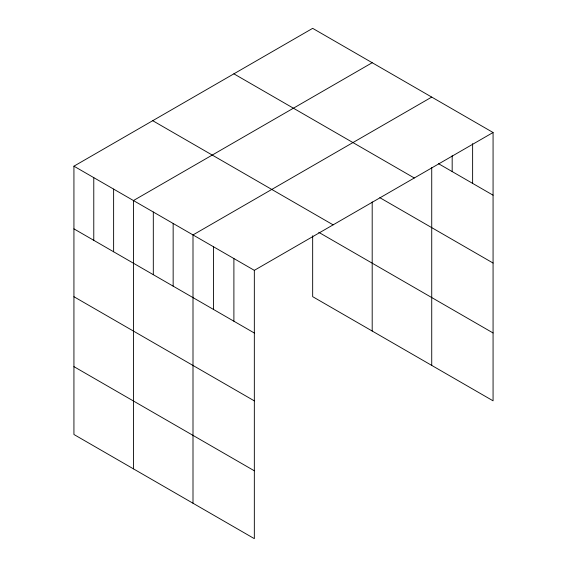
<?xml version="1.0" encoding="UTF-8"?>
<svg xmlns="http://www.w3.org/2000/svg" width="567" height="567" viewBox="0 0 567 567"><rect width="100%" height="100%" fill="white"/><g stroke="black" fill="none" stroke-linecap="round" stroke-linejoin="round"><path stroke-width="0.85" d="M493.07 132.508L254.335 270.339L254.335 538.65L73.93 434.492L73.93 166.181L312.665 28.35L493.07 132.508L493.07 400.819L312.665 296.661L312.665 235.766M372.193 62.724L133.465 200.548L133.465 468.866M431.728 97.092L193 234.922L193 503.234M438.546 163.707L493.07 195.19M233.88 73.83L414.286 177.988M379.826 197.67L493.07 263.045M152.714 120.693L333.12 224.851M318.767 232.328L493.07 332.964M73.93 166.181L254.335 270.339M73.93 228.862L254.335 333.02M73.93 296.718L254.335 400.876M73.93 366.636L254.335 470.794M472.623 143.657L472.623 183.382M452.175 155.691L452.175 171.581M431.728 167.605L431.728 365.41M372.193 201.895L372.193 331.036M233.895 258.531L233.895 321.213M213.447 246.73L213.447 309.412M173.155 223.469L173.155 286.151M153.31 212.008L153.31 274.69M113.62 189.095L113.62 251.776M93.775 177.634L93.775 240.323"/></g></svg>
